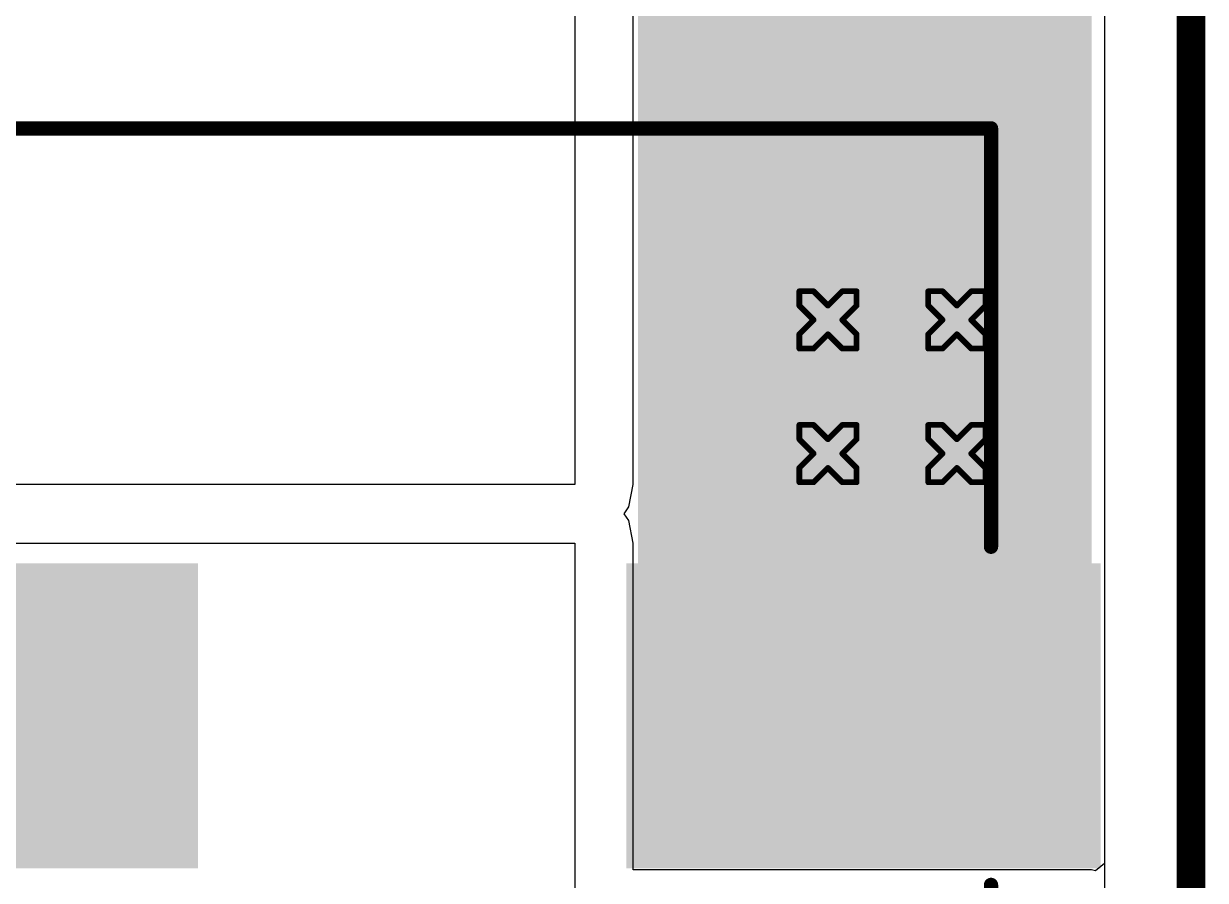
# Model space of a CAD drawing. Header units: inches. Extents: x 0 to 212, y 0 to 208.
# Drawn here: x 7.7024 to 8.1149, y 3.029 to 3.3279 of the extents above; entities that cross this region are included whole.
import ezdxf

# ---------------------------------------------------------------- set-up
doc = ezdxf.new("R2010")
doc.units = ezdxf.units.IN
doc.header["$MEASUREMENT"] = 0
for name, color, linetype in [('Board Outline', 216, 'Continuous'), ('Bottom Layer', 5, 'Continuous'), ('Bottom Solder', 6, 'Continuous'), ('Drill Drawing', 1, 'Continuous'), ('Top Layer', 1, 'Continuous'), ('Top Overlay', 2, 'Continuous'), ('Top Paste', 8, 'Continuous'), ('Top Solder', 216, 'Continuous'), ('Via Holes', 16, 'Continuous')]:
    doc.layers.add(name, color=color, linetype=linetype)

# ---------------------------------------------------------------- blocks, each defined once
blk = doc.blocks.new('UCD_220_F_10__D___143')
at = {"layer": 'Top Layer'}
for points in [[(-0.23622, 0.04921), (-0.07874, 0.04921), (-0.07874, -0.04921), (-0.23622, -0.04921)], [(0.07874, 0.04921), (0.23622, 0.04921), (0.23622, -0.04921), (0.07874, -0.04921)]]:
    blk.add_hatch(color=1, dxfattribs=at).paths.add_polyline_path(points)
at = {"layer": 'Top Paste'}
for points in [[(-0.23622, 0.04921), (-0.07874, 0.04921), (-0.07874, -0.04921), (-0.23622, -0.04921)], [(0.07874, 0.04921), (0.23622, 0.04921), (0.23622, -0.04921), (0.07874, -0.04921)]]:
    blk.add_hatch(color=8, dxfattribs=at).paths.add_polyline_path(points)
at = {"layer": 'Top Solder'}
for points in [[(-0.24022, 0.05321), (-0.07474, 0.05321), (-0.07474, -0.05321), (-0.24022, -0.05321)], [(0.07474, 0.05321), (0.24022, 0.05321), (0.24022, -0.05321), (0.07474, -0.05321)]]:
    blk.add_hatch(color=216, dxfattribs=at).paths.add_polyline_path(points)
at = {"layer": 'Top Overlay'}
for points in [[(-0.143, 0.205, 0.005, 0.005, 0), (0.202, 0.205, 0.005, 0.005, 0)], [(0.202, 0.059, 0.005, 0.005, 0), (0.202, 0.205, 0.005, 0.005, 0)], [(0.202, -0.205, 0.005, 0.005, 0), (0.202, -0.059, 0.005, 0.005, 0)]]:
    blk.add_lwpolyline(points, format="xyseb", dxfattribs=at)
for points in [[(0.20075, 0.205, 0.0025, 0.0025, 1), (0.20325, 0.205, 0.0025, 0.0025, 1)], [(0.20075, 0.205, 0.0025, 0.0025, 1), (0.20325, 0.205, 0.0025, 0.0025, 1)], [(0.20075, 0.059, 0.0025, 0.0025, 1), (0.20325, 0.059, 0.0025, 0.0025, 1)], [(0.20075, -0.059, 0.0025, 0.0025, 1), (0.20325, -0.059, 0.0025, 0.0025, 1)]]:
    blk.add_lwpolyline(points, format="xyseb", close=True, dxfattribs=at)

msp = doc.modelspace()

# ---------------------------------------------------------------- hatches: boundary and pattern name
at = {"layer": 'Bottom Layer'}
h = msp.add_hatch(color=5, dxfattribs=at)
edge = h.paths.add_edge_path()
edge.add_arc((7.98315, 3.22454), 0.01181, 0, 360)
h = msp.add_hatch(color=5, dxfattribs=at)
edge = h.paths.add_edge_path()
edge.add_arc((8.02815, 3.22454), 0.01181, 0, 360)
h = msp.add_hatch(color=5, dxfattribs=at)
edge = h.paths.add_edge_path()
edge.add_arc((7.98315, 3.1779), 0.01181, 0, 360)
h = msp.add_hatch(color=5, dxfattribs=at)
edge = h.paths.add_edge_path()
edge.add_arc((8.02815, 3.1779), 0.01181, 0, 360)
at = {"layer": 'Bottom Solder'}
h = msp.add_hatch(color=6, dxfattribs=at)
edge = h.paths.add_edge_path()
edge.add_arc((7.98315, 3.22454), 0.01581, 0, 360)
h = msp.add_hatch(color=6, dxfattribs=at)
edge = h.paths.add_edge_path()
edge.add_arc((8.02815, 3.22454), 0.01581, 0, 360)
h = msp.add_hatch(color=6, dxfattribs=at)
edge = h.paths.add_edge_path()
edge.add_arc((7.98315, 3.1779), 0.01581, 0, 360)
h = msp.add_hatch(color=6, dxfattribs=at)
edge = h.paths.add_edge_path()
edge.add_arc((8.02815, 3.1779), 0.01581, 0, 360)
at = {"layer": 'Top Layer'}
msp.add_hatch(color=1, dxfattribs=at).paths.add_polyline_path([(7.9168, 3.03718), (8.07515, 3.03718), (8.07515, 3.61588), (7.9168, 3.61588)])
h = msp.add_hatch(color=1, dxfattribs=at)
edge = h.paths.add_edge_path()
edge.add_arc((7.98315, 3.22454), 0.01181, 0, 360)
h = msp.add_hatch(color=1, dxfattribs=at)
edge = h.paths.add_edge_path()
edge.add_arc((8.02815, 3.22454), 0.01181, 0, 360)
h = msp.add_hatch(color=1, dxfattribs=at)
edge = h.paths.add_edge_path()
edge.add_arc((7.98315, 3.1779), 0.01181, 0, 360)
h = msp.add_hatch(color=1, dxfattribs=at)
edge = h.paths.add_edge_path()
edge.add_arc((8.02815, 3.1779), 0.01181, 0, 360)
at = {"layer": 'Top Solder'}
h = msp.add_hatch(color=216, dxfattribs=at)
edge = h.paths.add_edge_path()
edge.add_arc((7.98315, 3.22454), 0.01581, 0, 360)
h = msp.add_hatch(color=216, dxfattribs=at)
edge = h.paths.add_edge_path()
edge.add_arc((8.02815, 3.22454), 0.01581, 0, 360)
h = msp.add_hatch(color=216, dxfattribs=at)
edge = h.paths.add_edge_path()
edge.add_arc((7.98315, 3.1779), 0.01581, 0, 360)
h = msp.add_hatch(color=216, dxfattribs=at)
edge = h.paths.add_edge_path()
edge.add_arc((8.02815, 3.1779), 0.01581, 0, 360)
at = {"layer": 'Via Holes'}
h = msp.add_hatch(color=7, dxfattribs=at)
edge = h.paths.add_edge_path()
edge.add_arc((7.98315, 3.22454), 0.00591, 0, 360)
h = msp.add_hatch(color=7, dxfattribs=at)
edge = h.paths.add_edge_path()
edge.add_arc((8.02815, 3.22454), 0.00591, 0, 360)
h = msp.add_hatch(color=7, dxfattribs=at)
edge = h.paths.add_edge_path()
edge.add_arc((7.98315, 3.1779), 0.00591, 0, 360)
h = msp.add_hatch(color=7, dxfattribs=at)
edge = h.paths.add_edge_path()
edge.add_arc((8.02815, 3.1779), 0.00591, 0, 360)

# ---------------------------------------------------------------- linework, layer by layer
at = {"layer": 'Board Outline'}
msp.add_lwpolyline([(8.10987, -0.15383, 0.01, 0.01, 0), (8.10987, 4.17688, 0.01, 0.01, 0)], format="xyseb", dxfattribs=at)
at = {"layer": 'Bottom Layer'}
msp.add_line((8.07961, 3.91452), (8.07961, 2.04), dxfattribs=at)
at = {"layer": 'Drill Drawing'}
for points in [[(7.97315, 3.22954, 0.002, 0.002, 0), (7.97315, 3.23454, 0.002, 0.002, 0)], [(7.97315, 3.23454, 0.002, 0.002, 0), (7.97815, 3.23454, 0.002, 0.002, 0)], [(7.97815, 3.23454, 0.002, 0.002, 0), (7.98315, 3.22954, 0.002, 0.002, 0)], [(7.98315, 3.22954, 0.002, 0.002, 0), (7.98815, 3.23454, 0.002, 0.002, 0)], [(7.98815, 3.23454, 0.002, 0.002, 0), (7.99315, 3.23454, 0.002, 0.002, 0)], [(7.99315, 3.22954, 0.002, 0.002, 0), (7.99315, 3.23454, 0.002, 0.002, 0)], [(8.01815, 3.22954, 0.002, 0.002, 0), (8.01815, 3.23454, 0.002, 0.002, 0)], [(8.01815, 3.23454, 0.002, 0.002, 0), (8.02315, 3.23454, 0.002, 0.002, 0)], [(8.02315, 3.23454, 0.002, 0.002, 0), (8.02815, 3.22954, 0.002, 0.002, 0)], [(8.02815, 3.22954, 0.002, 0.002, 0), (8.03315, 3.23454, 0.002, 0.002, 0)], [(8.03315, 3.23454, 0.002, 0.002, 0), (8.03815, 3.23454, 0.002, 0.002, 0)], [(8.03815, 3.22954, 0.002, 0.002, 0), (8.03815, 3.23454, 0.002, 0.002, 0)], [(7.97315, 3.22954, 0.002, 0.002, 0), (7.97815, 3.22454, 0.002, 0.002, 0)], [(7.98815, 3.22454, 0.002, 0.002, 0), (7.99315, 3.22954, 0.002, 0.002, 0)], [(8.01815, 3.22954, 0.002, 0.002, 0), (8.02315, 3.22454, 0.002, 0.002, 0)], [(8.03315, 3.22454, 0.002, 0.002, 0), (8.03815, 3.22954, 0.002, 0.002, 0)], [(7.97315, 3.21954, 0.002, 0.002, 0), (7.97815, 3.22454, 0.002, 0.002, 0)], [(7.98815, 3.22454, 0.002, 0.002, 0), (7.99315, 3.21954, 0.002, 0.002, 0)], [(8.01815, 3.21954, 0.002, 0.002, 0), (8.02315, 3.22454, 0.002, 0.002, 0)], [(8.03315, 3.22454, 0.002, 0.002, 0), (8.03815, 3.21954, 0.002, 0.002, 0)], [(7.97315, 3.21454, 0.002, 0.002, 0), (7.97315, 3.21954, 0.002, 0.002, 0)], [(7.97815, 3.21454, 0.002, 0.002, 0), (7.98315, 3.21954, 0.002, 0.002, 0)], [(7.98315, 3.21954, 0.002, 0.002, 0), (7.98815, 3.21454, 0.002, 0.002, 0)], [(7.99315, 3.21454, 0.002, 0.002, 0), (7.99315, 3.21954, 0.002, 0.002, 0)], [(8.01815, 3.21454, 0.002, 0.002, 0), (8.01815, 3.21954, 0.002, 0.002, 0)], [(8.02315, 3.21454, 0.002, 0.002, 0), (8.02815, 3.21954, 0.002, 0.002, 0)], [(8.02815, 3.21954, 0.002, 0.002, 0), (8.03315, 3.21454, 0.002, 0.002, 0)], [(8.03815, 3.21454, 0.002, 0.002, 0), (8.03815, 3.21954, 0.002, 0.002, 0)], [(7.97315, 3.21454, 0.002, 0.002, 0), (7.97815, 3.21454, 0.002, 0.002, 0)], [(7.98815, 3.21454, 0.002, 0.002, 0), (7.99315, 3.21454, 0.002, 0.002, 0)], [(8.01815, 3.21454, 0.002, 0.002, 0), (8.02315, 3.21454, 0.002, 0.002, 0)], [(8.03315, 3.21454, 0.002, 0.002, 0), (8.03815, 3.21454, 0.002, 0.002, 0)], [(7.97315, 3.1829, 0.002, 0.002, 0), (7.97315, 3.1879, 0.002, 0.002, 0)], [(7.97315, 3.1879, 0.002, 0.002, 0), (7.97815, 3.1879, 0.002, 0.002, 0)], [(7.97815, 3.1879, 0.002, 0.002, 0), (7.98315, 3.1829, 0.002, 0.002, 0)], [(7.98315, 3.1829, 0.002, 0.002, 0), (7.98815, 3.1879, 0.002, 0.002, 0)], [(7.98815, 3.1879, 0.002, 0.002, 0), (7.99315, 3.1879, 0.002, 0.002, 0)], [(7.99315, 3.1829, 0.002, 0.002, 0), (7.99315, 3.1879, 0.002, 0.002, 0)], [(8.01815, 3.1829, 0.002, 0.002, 0), (8.01815, 3.1879, 0.002, 0.002, 0)], [(8.01815, 3.1879, 0.002, 0.002, 0), (8.02315, 3.1879, 0.002, 0.002, 0)], [(8.02315, 3.1879, 0.002, 0.002, 0), (8.02815, 3.1829, 0.002, 0.002, 0)], [(8.02815, 3.1829, 0.002, 0.002, 0), (8.03315, 3.1879, 0.002, 0.002, 0)], [(8.03315, 3.1879, 0.002, 0.002, 0), (8.03815, 3.1879, 0.002, 0.002, 0)], [(8.03815, 3.1829, 0.002, 0.002, 0), (8.03815, 3.1879, 0.002, 0.002, 0)], [(7.97315, 3.1829, 0.002, 0.002, 0), (7.97815, 3.1779, 0.002, 0.002, 0)], [(7.98815, 3.1779, 0.002, 0.002, 0), (7.99315, 3.1829, 0.002, 0.002, 0)], [(8.01815, 3.1829, 0.002, 0.002, 0), (8.02315, 3.1779, 0.002, 0.002, 0)], [(8.03315, 3.1779, 0.002, 0.002, 0), (8.03815, 3.1829, 0.002, 0.002, 0)], [(7.97315, 3.1729, 0.002, 0.002, 0), (7.97815, 3.1779, 0.002, 0.002, 0)], [(7.98815, 3.1779, 0.002, 0.002, 0), (7.99315, 3.1729, 0.002, 0.002, 0)], [(8.01815, 3.1729, 0.002, 0.002, 0), (8.02315, 3.1779, 0.002, 0.002, 0)], [(8.03315, 3.1779, 0.002, 0.002, 0), (8.03815, 3.1729, 0.002, 0.002, 0)], [(7.97315, 3.1679, 0.002, 0.002, 0), (7.97315, 3.1729, 0.002, 0.002, 0)], [(7.97815, 3.1679, 0.002, 0.002, 0), (7.98315, 3.1729, 0.002, 0.002, 0)], [(7.98315, 3.1729, 0.002, 0.002, 0), (7.98815, 3.1679, 0.002, 0.002, 0)], [(7.99315, 3.1679, 0.002, 0.002, 0), (7.99315, 3.1729, 0.002, 0.002, 0)], [(8.01815, 3.1679, 0.002, 0.002, 0), (8.01815, 3.1729, 0.002, 0.002, 0)], [(8.02315, 3.1679, 0.002, 0.002, 0), (8.02815, 3.1729, 0.002, 0.002, 0)], [(8.02815, 3.1729, 0.002, 0.002, 0), (8.03315, 3.1679, 0.002, 0.002, 0)], [(8.03815, 3.1679, 0.002, 0.002, 0), (8.03815, 3.1729, 0.002, 0.002, 0)], [(7.97315, 3.1679, 0.002, 0.002, 0), (7.97815, 3.1679, 0.002, 0.002, 0)], [(7.98815, 3.1679, 0.002, 0.002, 0), (7.99315, 3.1679, 0.002, 0.002, 0)], [(8.01815, 3.1679, 0.002, 0.002, 0), (8.02315, 3.1679, 0.002, 0.002, 0)], [(8.03315, 3.1679, 0.002, 0.002, 0), (8.03815, 3.1679, 0.002, 0.002, 0)]]:
    msp.add_lwpolyline(points, format="xyseb", dxfattribs=at)
for points in [[(7.97265, 3.23454, 0.001, 0.001, 1), (7.97365, 3.23454, 0.001, 0.001, 1)], [(7.97265, 3.23454, 0.001, 0.001, 1), (7.97365, 3.23454, 0.001, 0.001, 1)], [(7.97765, 3.23454, 0.001, 0.001, 1), (7.97865, 3.23454, 0.001, 0.001, 1)], [(7.97765, 3.23454, 0.001, 0.001, 1), (7.97865, 3.23454, 0.001, 0.001, 1)], [(7.98765, 3.23454, 0.001, 0.001, 1), (7.98865, 3.23454, 0.001, 0.001, 1)], [(7.98765, 3.23454, 0.001, 0.001, 1), (7.98865, 3.23454, 0.001, 0.001, 1)], [(7.99265, 3.23454, 0.001, 0.001, 1), (7.99365, 3.23454, 0.001, 0.001, 1)], [(7.99265, 3.23454, 0.001, 0.001, 1), (7.99365, 3.23454, 0.001, 0.001, 1)], [(8.01765, 3.23454, 0.001, 0.001, 1), (8.01865, 3.23454, 0.001, 0.001, 1)], [(8.01765, 3.23454, 0.001, 0.001, 1), (8.01865, 3.23454, 0.001, 0.001, 1)], [(8.02265, 3.23454, 0.001, 0.001, 1), (8.02365, 3.23454, 0.001, 0.001, 1)], [(8.02265, 3.23454, 0.001, 0.001, 1), (8.02365, 3.23454, 0.001, 0.001, 1)], [(8.03265, 3.23454, 0.001, 0.001, 1), (8.03365, 3.23454, 0.001, 0.001, 1)], [(8.03265, 3.23454, 0.001, 0.001, 1), (8.03365, 3.23454, 0.001, 0.001, 1)], [(8.03765, 3.23454, 0.001, 0.001, 1), (8.03865, 3.23454, 0.001, 0.001, 1)], [(8.03765, 3.23454, 0.001, 0.001, 1), (8.03865, 3.23454, 0.001, 0.001, 1)], [(7.97265, 3.22954, 0.001, 0.001, 1), (7.97365, 3.22954, 0.001, 0.001, 1)], [(7.97265, 3.22954, 0.001, 0.001, 1), (7.97365, 3.22954, 0.001, 0.001, 1)], [(7.98265, 3.22954, 0.001, 0.001, 1), (7.98365, 3.22954, 0.001, 0.001, 1)], [(7.98265, 3.22954, 0.001, 0.001, 1), (7.98365, 3.22954, 0.001, 0.001, 1)], [(7.99265, 3.22954, 0.001, 0.001, 1), (7.99365, 3.22954, 0.001, 0.001, 1)], [(7.99265, 3.22954, 0.001, 0.001, 1), (7.99365, 3.22954, 0.001, 0.001, 1)], [(8.01765, 3.22954, 0.001, 0.001, 1), (8.01865, 3.22954, 0.001, 0.001, 1)], [(8.01765, 3.22954, 0.001, 0.001, 1), (8.01865, 3.22954, 0.001, 0.001, 1)], [(8.02765, 3.22954, 0.001, 0.001, 1), (8.02865, 3.22954, 0.001, 0.001, 1)], [(8.02765, 3.22954, 0.001, 0.001, 1), (8.02865, 3.22954, 0.001, 0.001, 1)], [(8.03765, 3.22954, 0.001, 0.001, 1), (8.03865, 3.22954, 0.001, 0.001, 1)], [(8.03765, 3.22954, 0.001, 0.001, 1), (8.03865, 3.22954, 0.001, 0.001, 1)], [(7.97765, 3.22454, 0.001, 0.001, 1), (7.97865, 3.22454, 0.001, 0.001, 1)], [(7.97765, 3.22454, 0.001, 0.001, 1), (7.97865, 3.22454, 0.001, 0.001, 1)], [(7.98765, 3.22454, 0.001, 0.001, 1), (7.98865, 3.22454, 0.001, 0.001, 1)], [(7.98765, 3.22454, 0.001, 0.001, 1), (7.98865, 3.22454, 0.001, 0.001, 1)], [(8.02265, 3.22454, 0.001, 0.001, 1), (8.02365, 3.22454, 0.001, 0.001, 1)], [(8.02265, 3.22454, 0.001, 0.001, 1), (8.02365, 3.22454, 0.001, 0.001, 1)], [(8.03265, 3.22454, 0.001, 0.001, 1), (8.03365, 3.22454, 0.001, 0.001, 1)], [(8.03265, 3.22454, 0.001, 0.001, 1), (8.03365, 3.22454, 0.001, 0.001, 1)], [(7.97265, 3.21954, 0.001, 0.001, 1), (7.97365, 3.21954, 0.001, 0.001, 1)], [(7.97265, 3.21954, 0.001, 0.001, 1), (7.97365, 3.21954, 0.001, 0.001, 1)], [(7.98265, 3.21954, 0.001, 0.001, 1), (7.98365, 3.21954, 0.001, 0.001, 1)], [(7.98265, 3.21954, 0.001, 0.001, 1), (7.98365, 3.21954, 0.001, 0.001, 1)], [(7.99265, 3.21954, 0.001, 0.001, 1), (7.99365, 3.21954, 0.001, 0.001, 1)], [(7.99265, 3.21954, 0.001, 0.001, 1), (7.99365, 3.21954, 0.001, 0.001, 1)], [(8.01765, 3.21954, 0.001, 0.001, 1), (8.01865, 3.21954, 0.001, 0.001, 1)], [(8.01765, 3.21954, 0.001, 0.001, 1), (8.01865, 3.21954, 0.001, 0.001, 1)], [(8.02765, 3.21954, 0.001, 0.001, 1), (8.02865, 3.21954, 0.001, 0.001, 1)], [(8.02765, 3.21954, 0.001, 0.001, 1), (8.02865, 3.21954, 0.001, 0.001, 1)], [(8.03765, 3.21954, 0.001, 0.001, 1), (8.03865, 3.21954, 0.001, 0.001, 1)], [(8.03765, 3.21954, 0.001, 0.001, 1), (8.03865, 3.21954, 0.001, 0.001, 1)], [(7.97265, 3.21454, 0.001, 0.001, 1), (7.97365, 3.21454, 0.001, 0.001, 1)], [(7.97265, 3.21454, 0.001, 0.001, 1), (7.97365, 3.21454, 0.001, 0.001, 1)], [(7.97765, 3.21454, 0.001, 0.001, 1), (7.97865, 3.21454, 0.001, 0.001, 1)], [(7.97765, 3.21454, 0.001, 0.001, 1), (7.97865, 3.21454, 0.001, 0.001, 1)], [(7.98765, 3.21454, 0.001, 0.001, 1), (7.98865, 3.21454, 0.001, 0.001, 1)], [(7.98765, 3.21454, 0.001, 0.001, 1), (7.98865, 3.21454, 0.001, 0.001, 1)], [(7.99265, 3.21454, 0.001, 0.001, 1), (7.99365, 3.21454, 0.001, 0.001, 1)], [(7.99265, 3.21454, 0.001, 0.001, 1), (7.99365, 3.21454, 0.001, 0.001, 1)], [(8.01765, 3.21454, 0.001, 0.001, 1), (8.01865, 3.21454, 0.001, 0.001, 1)], [(8.01765, 3.21454, 0.001, 0.001, 1), (8.01865, 3.21454, 0.001, 0.001, 1)], [(8.02265, 3.21454, 0.001, 0.001, 1), (8.02365, 3.21454, 0.001, 0.001, 1)], [(8.02265, 3.21454, 0.001, 0.001, 1), (8.02365, 3.21454, 0.001, 0.001, 1)], [(8.03265, 3.21454, 0.001, 0.001, 1), (8.03365, 3.21454, 0.001, 0.001, 1)], [(8.03265, 3.21454, 0.001, 0.001, 1), (8.03365, 3.21454, 0.001, 0.001, 1)], [(8.03765, 3.21454, 0.001, 0.001, 1), (8.03865, 3.21454, 0.001, 0.001, 1)], [(8.03765, 3.21454, 0.001, 0.001, 1), (8.03865, 3.21454, 0.001, 0.001, 1)], [(7.97265, 3.1879, 0.001, 0.001, 1), (7.97365, 3.1879, 0.001, 0.001, 1)], [(7.97265, 3.1879, 0.001, 0.001, 1), (7.97365, 3.1879, 0.001, 0.001, 1)], [(7.97765, 3.1879, 0.001, 0.001, 1), (7.97865, 3.1879, 0.001, 0.001, 1)], [(7.97765, 3.1879, 0.001, 0.001, 1), (7.97865, 3.1879, 0.001, 0.001, 1)], [(7.98765, 3.1879, 0.001, 0.001, 1), (7.98865, 3.1879, 0.001, 0.001, 1)], [(7.98765, 3.1879, 0.001, 0.001, 1), (7.98865, 3.1879, 0.001, 0.001, 1)], [(7.99265, 3.1879, 0.001, 0.001, 1), (7.99365, 3.1879, 0.001, 0.001, 1)], [(7.99265, 3.1879, 0.001, 0.001, 1), (7.99365, 3.1879, 0.001, 0.001, 1)], [(8.01765, 3.1879, 0.001, 0.001, 1), (8.01865, 3.1879, 0.001, 0.001, 1)], [(8.01765, 3.1879, 0.001, 0.001, 1), (8.01865, 3.1879, 0.001, 0.001, 1)], [(8.02265, 3.1879, 0.001, 0.001, 1), (8.02365, 3.1879, 0.001, 0.001, 1)], [(8.02265, 3.1879, 0.001, 0.001, 1), (8.02365, 3.1879, 0.001, 0.001, 1)], [(8.03265, 3.1879, 0.001, 0.001, 1), (8.03365, 3.1879, 0.001, 0.001, 1)], [(8.03265, 3.1879, 0.001, 0.001, 1), (8.03365, 3.1879, 0.001, 0.001, 1)], [(8.03765, 3.1879, 0.001, 0.001, 1), (8.03865, 3.1879, 0.001, 0.001, 1)], [(8.03765, 3.1879, 0.001, 0.001, 1), (8.03865, 3.1879, 0.001, 0.001, 1)], [(7.97265, 3.1829, 0.001, 0.001, 1), (7.97365, 3.1829, 0.001, 0.001, 1)], [(7.97265, 3.1829, 0.001, 0.001, 1), (7.97365, 3.1829, 0.001, 0.001, 1)], [(7.98265, 3.1829, 0.001, 0.001, 1), (7.98365, 3.1829, 0.001, 0.001, 1)], [(7.98265, 3.1829, 0.001, 0.001, 1), (7.98365, 3.1829, 0.001, 0.001, 1)], [(7.99265, 3.1829, 0.001, 0.001, 1), (7.99365, 3.1829, 0.001, 0.001, 1)], [(7.99265, 3.1829, 0.001, 0.001, 1), (7.99365, 3.1829, 0.001, 0.001, 1)], [(8.01765, 3.1829, 0.001, 0.001, 1), (8.01865, 3.1829, 0.001, 0.001, 1)], [(8.01765, 3.1829, 0.001, 0.001, 1), (8.01865, 3.1829, 0.001, 0.001, 1)], [(8.02765, 3.1829, 0.001, 0.001, 1), (8.02865, 3.1829, 0.001, 0.001, 1)], [(8.02765, 3.1829, 0.001, 0.001, 1), (8.02865, 3.1829, 0.001, 0.001, 1)], [(8.03765, 3.1829, 0.001, 0.001, 1), (8.03865, 3.1829, 0.001, 0.001, 1)], [(8.03765, 3.1829, 0.001, 0.001, 1), (8.03865, 3.1829, 0.001, 0.001, 1)], [(7.97765, 3.1779, 0.001, 0.001, 1), (7.97865, 3.1779, 0.001, 0.001, 1)], [(7.97765, 3.1779, 0.001, 0.001, 1), (7.97865, 3.1779, 0.001, 0.001, 1)], [(7.98765, 3.1779, 0.001, 0.001, 1), (7.98865, 3.1779, 0.001, 0.001, 1)], [(7.98765, 3.1779, 0.001, 0.001, 1), (7.98865, 3.1779, 0.001, 0.001, 1)], [(8.02265, 3.1779, 0.001, 0.001, 1), (8.02365, 3.1779, 0.001, 0.001, 1)], [(8.02265, 3.1779, 0.001, 0.001, 1), (8.02365, 3.1779, 0.001, 0.001, 1)], [(8.03265, 3.1779, 0.001, 0.001, 1), (8.03365, 3.1779, 0.001, 0.001, 1)], [(8.03265, 3.1779, 0.001, 0.001, 1), (8.03365, 3.1779, 0.001, 0.001, 1)], [(7.97265, 3.1729, 0.001, 0.001, 1), (7.97365, 3.1729, 0.001, 0.001, 1)], [(7.97265, 3.1729, 0.001, 0.001, 1), (7.97365, 3.1729, 0.001, 0.001, 1)], [(7.98265, 3.1729, 0.001, 0.001, 1), (7.98365, 3.1729, 0.001, 0.001, 1)], [(7.98265, 3.1729, 0.001, 0.001, 1), (7.98365, 3.1729, 0.001, 0.001, 1)], [(7.99265, 3.1729, 0.001, 0.001, 1), (7.99365, 3.1729, 0.001, 0.001, 1)], [(7.99265, 3.1729, 0.001, 0.001, 1), (7.99365, 3.1729, 0.001, 0.001, 1)], [(8.01765, 3.1729, 0.001, 0.001, 1), (8.01865, 3.1729, 0.001, 0.001, 1)], [(8.01765, 3.1729, 0.001, 0.001, 1), (8.01865, 3.1729, 0.001, 0.001, 1)], [(8.02765, 3.1729, 0.001, 0.001, 1), (8.02865, 3.1729, 0.001, 0.001, 1)], [(8.02765, 3.1729, 0.001, 0.001, 1), (8.02865, 3.1729, 0.001, 0.001, 1)], [(8.03765, 3.1729, 0.001, 0.001, 1), (8.03865, 3.1729, 0.001, 0.001, 1)], [(8.03765, 3.1729, 0.001, 0.001, 1), (8.03865, 3.1729, 0.001, 0.001, 1)], [(7.97265, 3.1679, 0.001, 0.001, 1), (7.97365, 3.1679, 0.001, 0.001, 1)], [(7.97265, 3.1679, 0.001, 0.001, 1), (7.97365, 3.1679, 0.001, 0.001, 1)], [(7.97765, 3.1679, 0.001, 0.001, 1), (7.97865, 3.1679, 0.001, 0.001, 1)], [(7.97765, 3.1679, 0.001, 0.001, 1), (7.97865, 3.1679, 0.001, 0.001, 1)], [(7.98765, 3.1679, 0.001, 0.001, 1), (7.98865, 3.1679, 0.001, 0.001, 1)], [(7.98765, 3.1679, 0.001, 0.001, 1), (7.98865, 3.1679, 0.001, 0.001, 1)], [(7.99265, 3.1679, 0.001, 0.001, 1), (7.99365, 3.1679, 0.001, 0.001, 1)], [(7.99265, 3.1679, 0.001, 0.001, 1), (7.99365, 3.1679, 0.001, 0.001, 1)], [(8.01765, 3.1679, 0.001, 0.001, 1), (8.01865, 3.1679, 0.001, 0.001, 1)], [(8.01765, 3.1679, 0.001, 0.001, 1), (8.01865, 3.1679, 0.001, 0.001, 1)], [(8.02265, 3.1679, 0.001, 0.001, 1), (8.02365, 3.1679, 0.001, 0.001, 1)], [(8.02265, 3.1679, 0.001, 0.001, 1), (8.02365, 3.1679, 0.001, 0.001, 1)], [(8.03265, 3.1679, 0.001, 0.001, 1), (8.03365, 3.1679, 0.001, 0.001, 1)], [(8.03265, 3.1679, 0.001, 0.001, 1), (8.03365, 3.1679, 0.001, 0.001, 1)], [(8.03765, 3.1679, 0.001, 0.001, 1), (8.03865, 3.1679, 0.001, 0.001, 1)], [(8.03765, 3.1679, 0.001, 0.001, 1), (8.03865, 3.1679, 0.001, 0.001, 1)]]:
    msp.add_lwpolyline(points, format="xyseb", close=True, dxfattribs=at)
at = {"layer": 'Top Layer'}
for p, q in [((7.8948, 3.64), (7.8948, 3.16709)), ((7.91519, 3.16709), (7.91519, 3.61961)), ((8.07961, 3.61753), (8.07961, 3.03488)), ((7.8948, 3.16709), (7.33425, 3.16709)), ((7.91364, 3.15929), (7.91519, 3.16709)), ((7.91204, 3.1569), (7.91364, 3.15929)), ((7.91364, 3.15451), (7.91204, 3.1569)), ((7.91519, 3.1467), (7.91364, 3.15451)), ((7.28637, 3.1467), (7.8948, 3.1467)), ((7.8948, 3.1467), (7.8948, 3.01222)), ((7.91519, 3.03261), (7.91519, 3.1467)), ((8.07515, 3.03261), (7.91519, 3.03261)), ((8.07652, 3.03234), (8.07515, 3.03261)), ((8.07961, 3.03488), (8.07652, 3.03234))]:
    msp.add_line(p, q, dxfattribs=at)

# ---------------------------------------------------------------- block references
msp.add_blockref('UCD_220_F_10__D___143', (7.83806, 3.08639))

doc.saveas('drawing.dxf')
